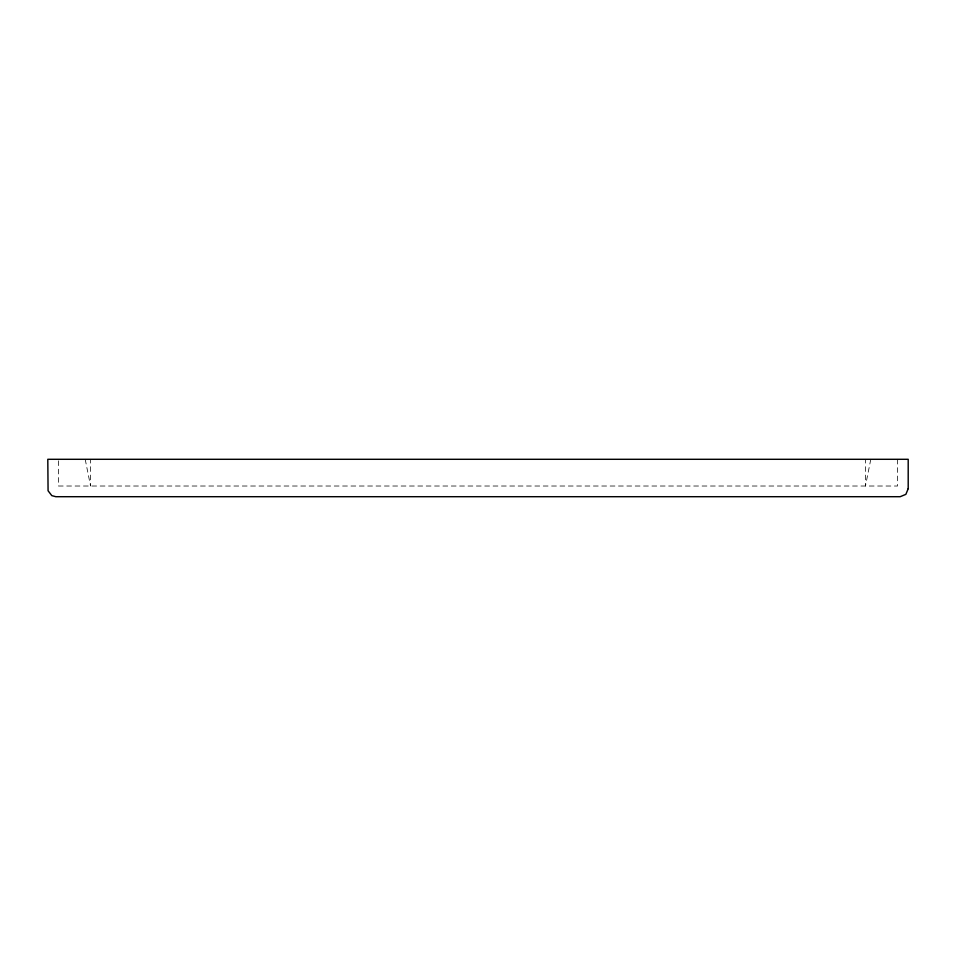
<?xml version="1.0" encoding="UTF-8"?>
<svg xmlns="http://www.w3.org/2000/svg" width="956" height="956" viewBox="0 0 956 956"><rect width="100%" height="100%" fill="white"/><g stroke="black" fill="none" stroke-linecap="round" stroke-linejoin="round"><path stroke-width="0.72" stroke-dasharray="4.78 3.58" d="M870.797 459.298L865.443 486.018L865.443 459.298M85.204 459.298L90.557 486.018L90.557 459.298M897.517 459.298L897.517 486.018L58.483 486.018L58.483 459.298"/><path stroke-width="1.43" d="M908.2 488.683L905.858 494.36L900.182 496.702L55.818 496.702L51.803 495.626L48.075 490.763L47.8 459.298L908.2 459.298L908.2 488.683"/></g></svg>
